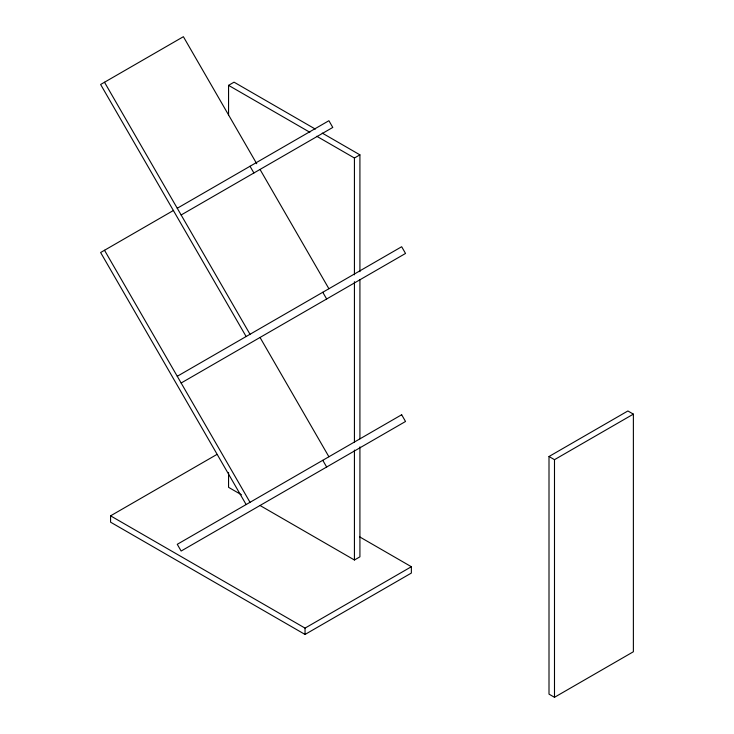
<?xml version="1.0" encoding="UTF-8"?>
<svg xmlns="http://www.w3.org/2000/svg" width="734" height="734" viewBox="0 0 734 734"><rect width="100%" height="100%" fill="white"/><g stroke="black" fill="none" stroke-linecap="round" stroke-linejoin="round"><path stroke-width="1.1" d="M228.558 115.119L228.558 85.346L234.045 82.171L315.317 129.092M173.591 210.383L100.622 252.514L246.138 504.542M177.261 208.263L328.905 120.715L332.786 127.432L181.142 214.979M316.767 136.267L354.43 158.012L359.917 154.846L359.917 271.663M177.261 376.285L401.663 246.734L405.535 253.45L181.142 383.01M359.77 536.939L411.361 566.731L411.361 573.061L305.041 634.451L110.577 522.177L110.577 515.837L216.897 454.456M260.029 505.487L354.43 559.996L359.917 556.831L359.917 446.887M549.004 456.511L627.891 410.967L633.378 414.132L633.378 651.755L554.491 697.3L549.004 694.135L549.004 456.511L554.491 459.677L633.378 414.132M110.577 515.837L305.041 628.111L411.361 566.731M322.254 133.102L359.917 154.846M228.558 85.346L309.831 132.267M241.44 494.762L228.558 487.321L228.558 472.43M256.716 163.71L183.39 36.7L100.622 84.483L246.138 336.521M260.157 169.664L328.905 288.737M250.019 166.251L253.9 172.976M322.776 292.27L326.658 298.995M260.157 337.686L328.905 456.759M104.503 82.245L250.019 334.282M322.776 460.301L326.658 467.017M104.503 250.266L250.019 502.304M554.491 459.677L554.491 697.3M359.917 279.682L359.917 438.868M354.43 158.012L354.43 274.828M354.43 281.7L354.43 442.033M354.43 450.052L354.43 559.996M305.041 628.111L305.041 634.451M401.663 414.756L177.261 544.316L181.142 551.032L405.535 421.481L401.663 414.756"/></g></svg>
